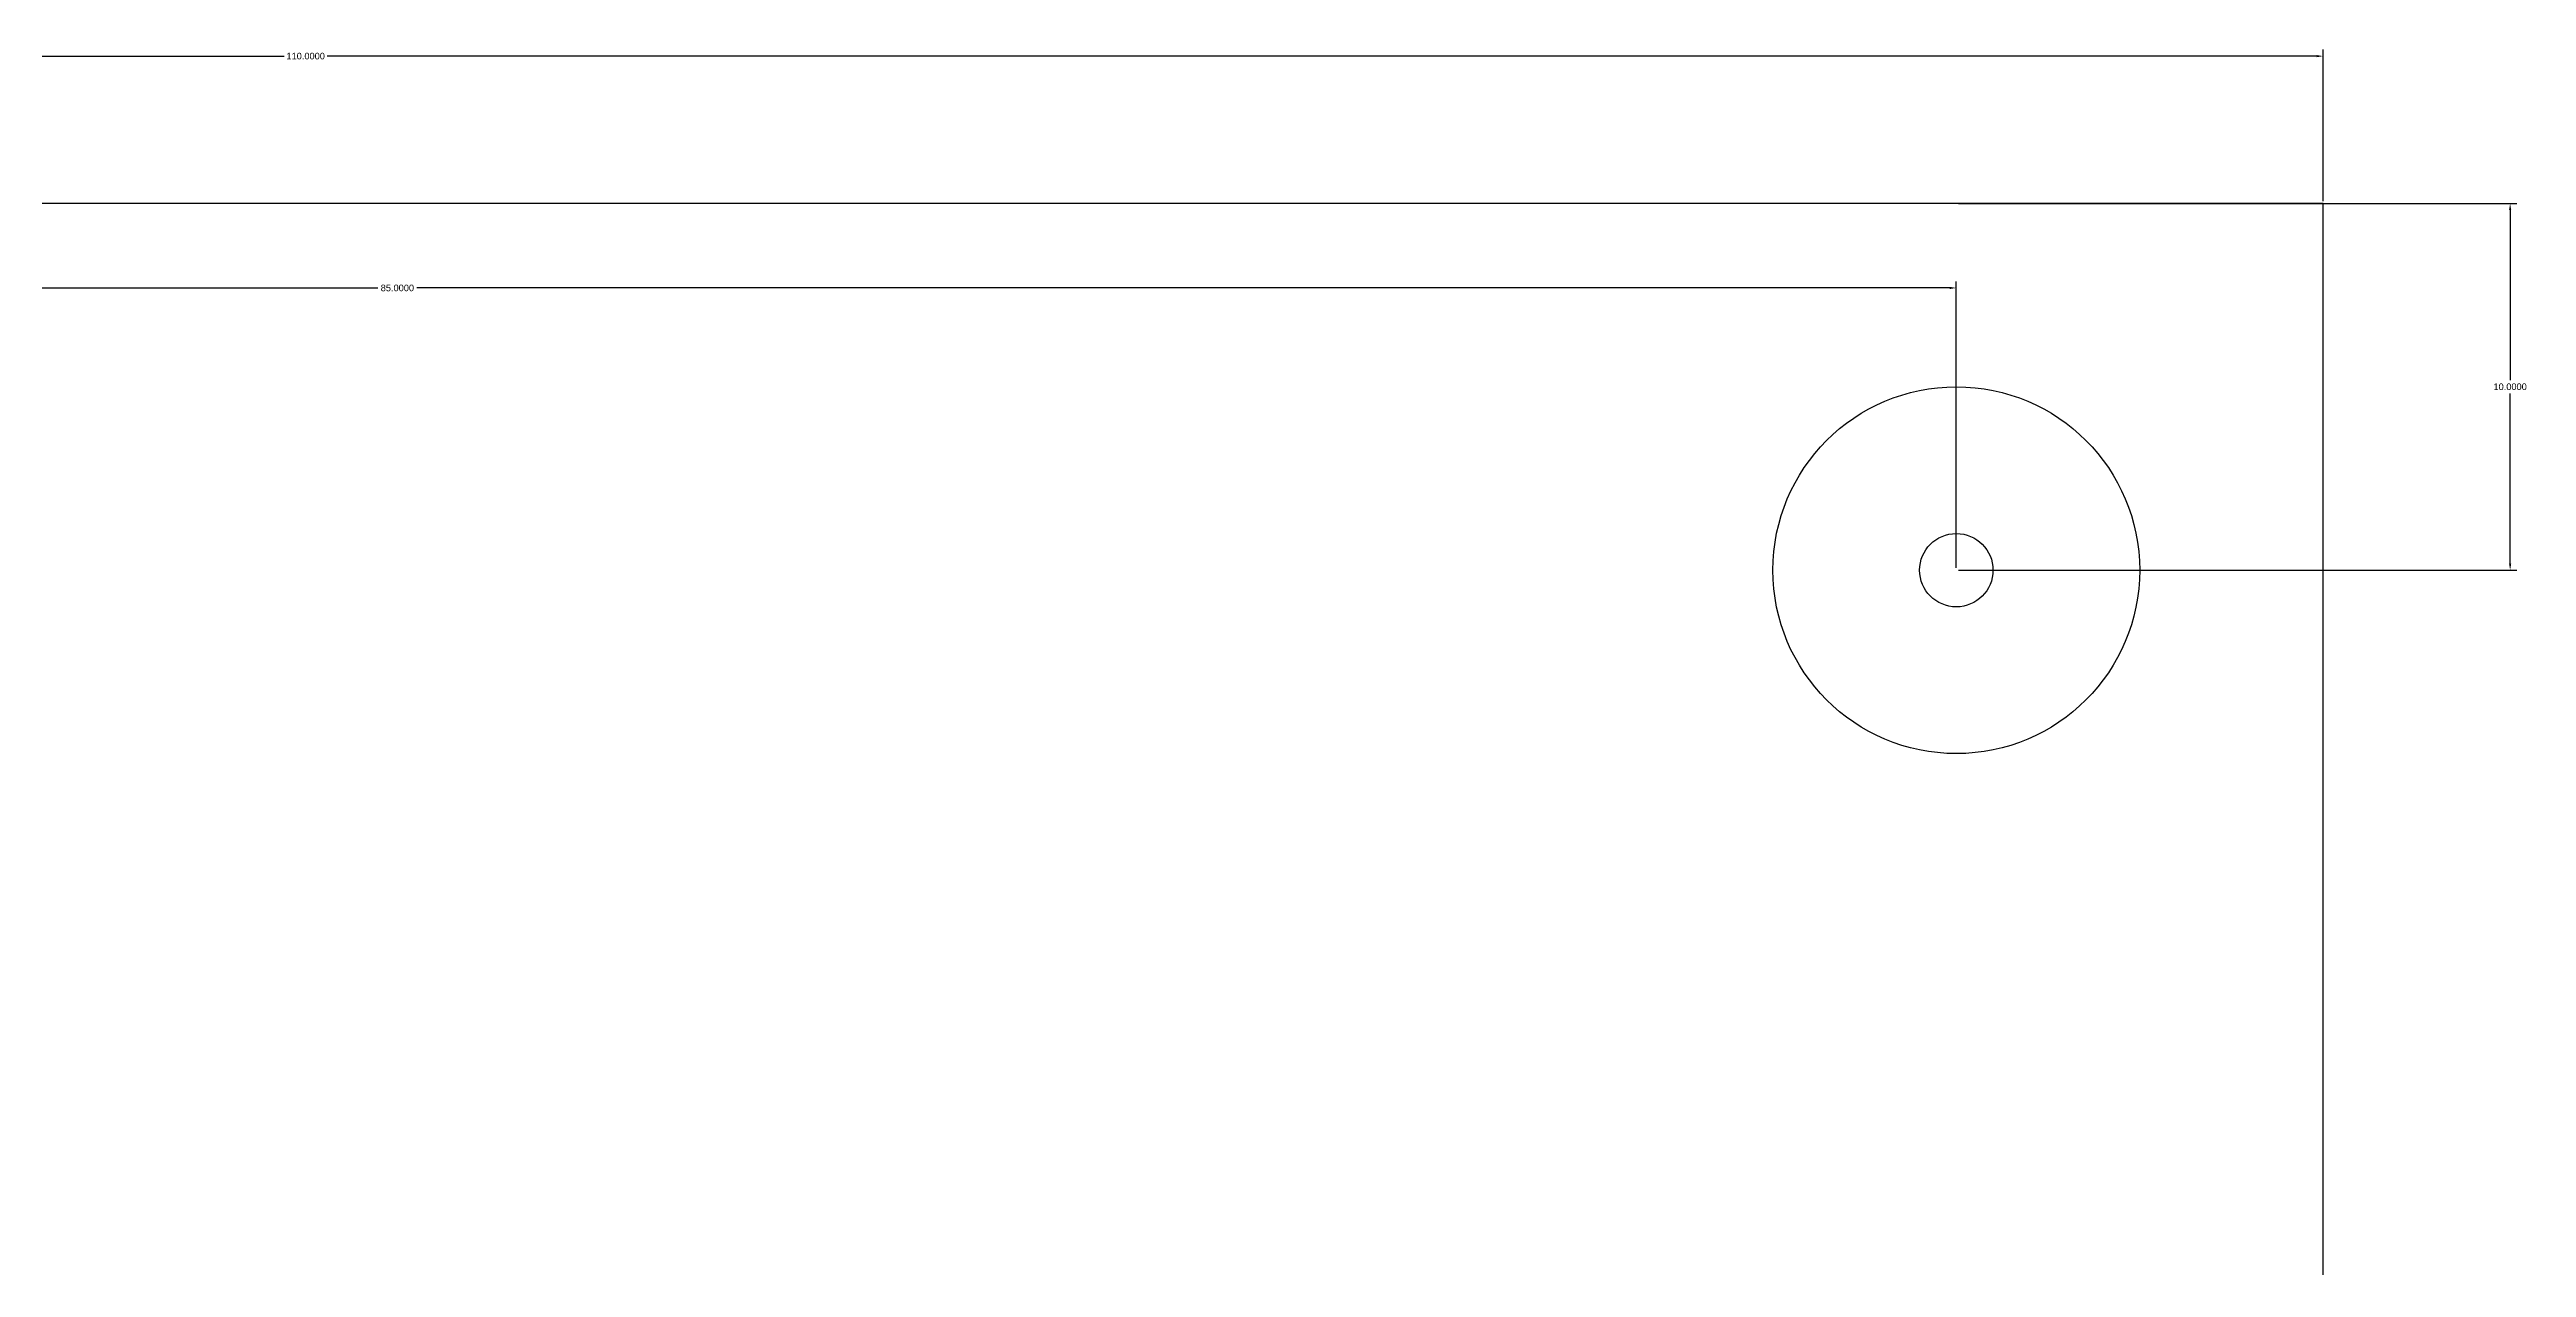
# Model space of a CAD drawing. Header units: inches. Extents: x -25 to 101, y -52 to 39.
# Drawn here: x 33 to 100.5, y 6 to 39.2 of the extents above; entities that cross this region are included whole.
import ezdxf

# ---------------------------------------------------------------- set-up
doc = ezdxf.new("R2010")
doc.units = ezdxf.units.IN
doc.header["$MEASUREMENT"] = 0
doc.layers.add('bottom', color=9, linetype='Continuous')
doc.styles.get("Standard").update_dxf_attribs({"font": 'Arial.ttf'})
doc.dimstyles.get("Standard").update_dxf_attribs({"dimtxt": 0.18, "dimasz": 0.18, "dimexe": 0.18, "dimexo": 0.0625, "dimgap": 0.09, "dimtad": 0, "dimtih": 1, "dimtoh": 1, "dimdec": 4, "dimzin": 0, "dimdsep": 46, "dimtxsty": 'Standard', "dimcen": 0.09, "dimadec": 0, "dimazin": 0, "dimtfac": 1, "dimtdec": 4, "dimtofl": 0, "dimtmove": 0, "dimatfit": 3, "dimfxl": 1, "dimtolj": 1, "dimtzin": 0, "dimarcsym": 0})

# ---------------------------------------------------------------- blocks, each defined once
blk = doc.blocks.new('*D28')
at = {"layer": 'bottom', "color": 0, "lineweight": -2, "transparency": 16777216}
for p, q in [((0, 25.062), (0, 32.874)), ((0.18, 32.694), (41.968, 32.694)), ((84.82, 32.694), (43.032, 32.694)), ((85, 25.062), (85, 32.874))]:
    blk.add_line(p, q, dxfattribs=at)
at = {"layer": 'bottom', "color": 0, "transparency": 16777216}
for points in [[(0.18, 32.724), (0.18, 32.664), (0, 32.694)], [(84.82, 32.724), (84.82, 32.664), (85, 32.694)]]:
    blk.add_solid(points, dxfattribs=at)
at = {"layer": 'bottom', "color": 0, "transparency": 16777216, "insert": (42.5, 32.694), "char_height": 0.18, "attachment_point": 5}
blk.add_mtext('\\A1;85.0000', dxfattribs=at)
blk = doc.blocks.new('*D33')
at = {"layer": 'bottom', "color": 0, "lineweight": -2, "transparency": 16777216}
for p, q in [((-15, 35.062), (-15, 39.194)), ((95, 35.062), (95, 39.194)), ((-14.82, 39.014), (39.415, 39.014)), ((94.82, 39.014), (40.585, 39.014))]:
    blk.add_line(p, q, dxfattribs=at)
at = {"layer": 'bottom', "color": 0, "transparency": 16777216}
for points in [[(-14.82, 39.044), (-14.82, 38.984), (-15, 39.014)], [(94.82, 39.044), (94.82, 38.984), (95, 39.014)]]:
    blk.add_solid(points, dxfattribs=at)
at = {"layer": 'bottom', "color": 0, "transparency": 16777216, "insert": (40, 39.014), "char_height": 0.18, "attachment_point": 5}
blk.add_mtext('\\A1;110.0000', dxfattribs=at)
blk = doc.blocks.new('*D39')
at = {"layer": 'bottom', "color": 0, "lineweight": -2, "transparency": 16777216}
for p, q in [((85.062, 35), (100.279, 35)), ((100.099, 34.82), (100.099, 30.181)), ((100.099, 25.18), (100.099, 29.819)), ((85.062, 25), (100.279, 25))]:
    blk.add_line(p, q, dxfattribs=at)
at = {"layer": 'bottom', "color": 0, "transparency": 16777216}
for points in [[(100.069, 34.82), (100.129, 34.82), (100.099, 35)], [(100.069, 25.18), (100.129, 25.18), (100.099, 25)]]:
    blk.add_solid(points, dxfattribs=at)
at = {"layer": 'bottom', "color": 0, "transparency": 16777216, "insert": (100.099, 30), "char_height": 0.18, "attachment_point": 5}
blk.add_mtext('\\A1;10.0000', dxfattribs=at)

msp = doc.modelspace()

# ---------------------------------------------------------------- linework, layer by layer
at = {"layer": 'bottom'}
msp.add_lwpolyline([(-15, 35), (-15, -40), (95, -40), (95, 35), (-10, 35)], close=True, dxfattribs=at)
for radius in [5, 1]:
    msp.add_circle((85, 25), radius, dxfattribs=at)

# ---------------------------------------------------------------- dimensions: what is measured, and where the dimension line sits
for base, p1, p2, picture, middle in [((95, 39.01399), (-15, 35), (95, 35), '*D33', (40, 39.01399)), ((85, 32.69439), (0, 25), (85, 25), '*D28', (42.5, 32.69439))]:
    dim = msp.add_linear_dim(base=base, p1=p1, p2=p2, dimstyle='Standard', dxfattribs=at)
    dim.commit()
    dim.dimension.update_dxf_attribs({"geometry": picture, "text_midpoint": middle})
dim = msp.add_linear_dim(base=(100.0992, 35), p1=(85, 25), p2=(85, 35), angle=90, dimstyle='Standard', dxfattribs=at)
dim.commit()
dim.dimension.update_dxf_attribs({"geometry": '*D39', "text_midpoint": (100.0992, 30)})

doc.saveas('drawing.dxf')
